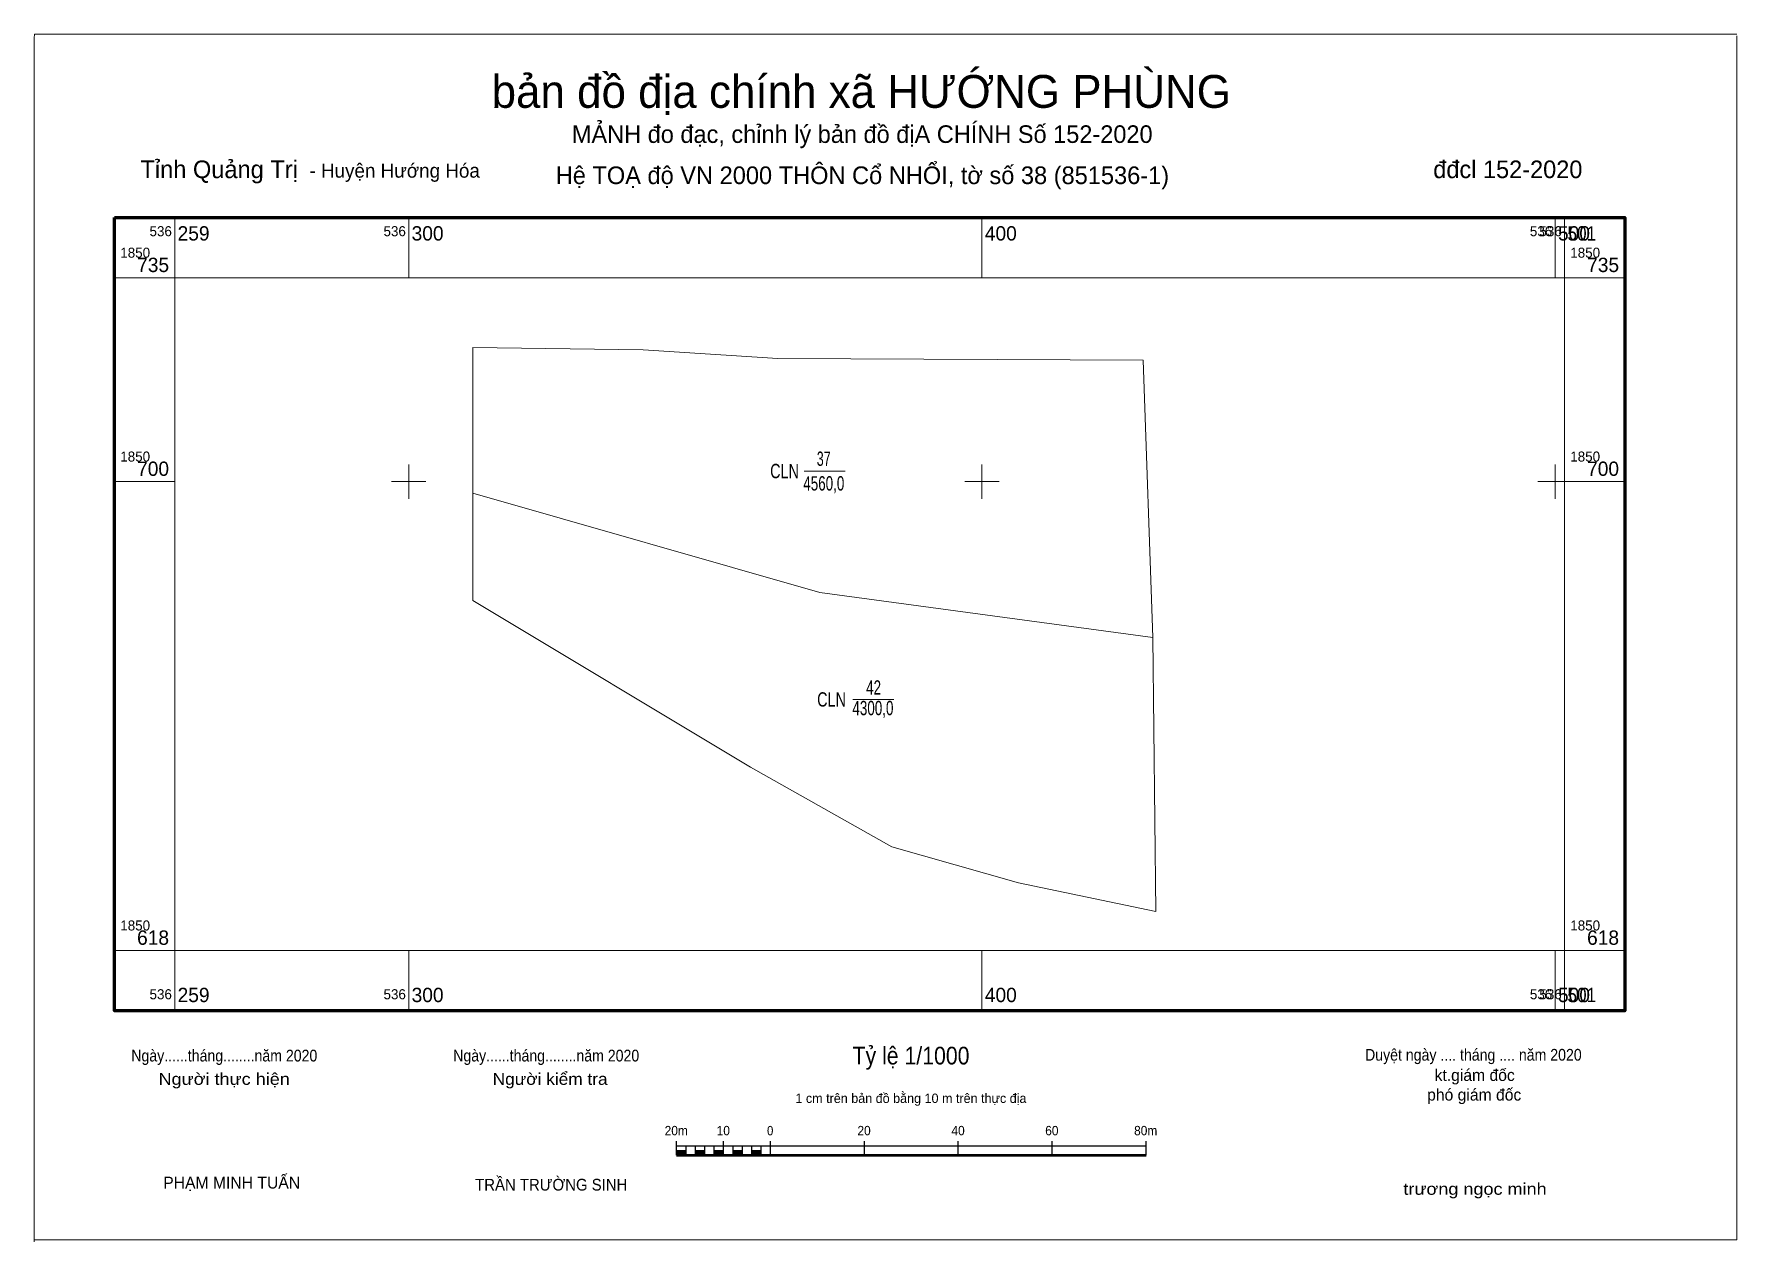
# Model space of a CAD drawing. Header units: metres. Extents: x 536235 to 536532, y 1850567 to 1850778.
import ezdxf
from ezdxf.enums import TextEntityAlignment as Align

# ---------------------------------------------------------------- set-up
doc = ezdxf.new("R2010")
doc.units = ezdxf.units.M
doc.header["$LTSCALE"] = 0.82
for name, color, linetype, lineweight in [('10', 7, 'Continuous', 13), ('11', 7, 'Continuous', 13), ('2', 7, 'Continuous', 25), ('6', 7, 'Continuous', 13), ('63', 7, 'Continuous', 13)]:
    doc.layers.add(name, color=color, linetype=linetype, lineweight=lineweight)

msp = doc.modelspace()

# ---------------------------------------------------------------- hatches: boundary and pattern name
at = {"layer": '2'}
for points in [[(536346.74, 1850582.52), (536348.38, 1850582.52), (536348.38, 1850583.34), (536346.74, 1850583.34)], [(536350.02, 1850582.52), (536351.65, 1850582.52), (536351.65, 1850583.34), (536350.02, 1850583.34)], [(536353.29, 1850582.52), (536354.93, 1850582.52), (536354.93, 1850583.34), (536353.29, 1850583.34)], [(536356.57, 1850582.52), (536358.21, 1850582.52), (536358.21, 1850583.34), (536356.57, 1850583.34)], [(536359.84, 1850582.52), (536361.48, 1850582.52), (536361.48, 1850583.34), (536359.84, 1850583.34)]]:
    msp.add_hatch(color=256, dxfattribs=at).paths.add_polyline_path(points)

# ---------------------------------------------------------------- linework, layer by layer
at = {"layer": '10'}
for points in [[(536311.19, 1850698.01), (536311.19, 1850723.39), (536340.89, 1850723), (536364.4, 1850721.48), (536428.14, 1850721.17), (536429.79, 1850672.83)], [(536429.79, 1850672.83), (536430.31, 1850624.99), (536406.39, 1850630), (536384.3, 1850636.28), (536359.61, 1850650.21), (536311.19, 1850679.25), (536311.19, 1850698.01)], [(536311.19, 1850698.01), (536371.74, 1850680.69), (536429.79, 1850672.83)]]:
    msp.add_lwpolyline(points, dxfattribs=at)
at = {"layer": '11'}
for p, q in [((536234.72, 1850778.07), (536531.72, 1850778.07)), ((536531.72, 1850777.76), (536531.72, 1850567.76)), ((536531.72, 1850567.75), (536234.72, 1850567.75))]:
    msp.add_line(p, q, dxfattribs=at)
msp.add_lwpolyline([(536234.63, 1850567.38), (536234.63, 1850777.38), (536234.72, 1850778.07)], dxfattribs=at)
at = {"layer": '2'}
for p, q in [((536346.74, 1850582.52), (536346.74, 1850584.97)), ((536346.74, 1850584.16), (536428.64, 1850584.16)), ((536348.38, 1850582.52), (536348.38, 1850584.16)), ((536350.02, 1850582.52), (536350.02, 1850584.16)), ((536351.65, 1850582.52), (536351.65, 1850584.16)), ((536353.29, 1850582.52), (536353.29, 1850584.16)), ((536354.93, 1850582.52), (536354.93, 1850584.97)), ((536356.57, 1850582.52), (536356.57, 1850584.16)), ((536358.21, 1850582.52), (536358.21, 1850584.16)), ((536359.84, 1850582.52), (536359.84, 1850584.16)), ((536361.48, 1850582.52), (536361.48, 1850584.16)), ((536363.12, 1850582.52), (536363.12, 1850584.97)), ((536379.5, 1850582.52), (536379.5, 1850584.97)), ((536395.88, 1850582.52), (536395.88, 1850584.97)), ((536412.26, 1850582.52), (536412.26, 1850584.97)), ((536428.64, 1850582.52), (536428.64, 1850584.97))]:
    msp.add_line(p, q, dxfattribs=at)
at = {"layer": '2', "lineweight": 53}
msp.add_line((536346.74, 1850582.52), (536428.64, 1850582.52), dxfattribs=at)
at = {"layer": '2', "lineweight": 13}
for points in [[(536346.74, 1850582.52), (536348.38, 1850582.52), (536348.38, 1850583.34), (536346.74, 1850583.34)], [(536350.02, 1850582.52), (536351.65, 1850582.52), (536351.65, 1850583.34), (536350.02, 1850583.34)], [(536353.29, 1850582.52), (536354.93, 1850582.52), (536354.93, 1850583.34), (536353.29, 1850583.34)], [(536356.57, 1850582.52), (536358.21, 1850582.52), (536358.21, 1850583.34), (536356.57, 1850583.34)], [(536359.84, 1850582.52), (536361.48, 1850582.52), (536361.48, 1850583.34), (536359.84, 1850583.34)]]:
    msp.add_lwpolyline(points, close=True, dxfattribs=at)
at = {"layer": '6'}
for p, q in [((536368.98, 1850701.85), (536376.16, 1850701.85)), ((536377.47, 1850662.01), (536384.63, 1850662.01))]:
    msp.add_line(p, q, dxfattribs=at)
at = {"layer": '63'}
for p, q in [((536259.17, 1850735.56), (536259.17, 1850746.06)), ((536300, 1850735.56), (536300, 1850746.06)), ((536400, 1850735.56), (536400, 1850746.06)), ((536500, 1850735.56), (536500, 1850746.06)), ((536501.64, 1850735.56), (536501.64, 1850746.06)), ((536259.17, 1850735.56), (536248.67, 1850735.56)), ((536501.64, 1850735.56), (536512.14, 1850735.56)), ((536300, 1850697), (536300, 1850703)), ((536400, 1850697), (536400, 1850703)), ((536500, 1850697), (536500, 1850703)), ((536259.17, 1850700), (536248.67, 1850700)), ((536297, 1850700), (536303, 1850700)), ((536397, 1850700), (536403, 1850700)), ((536497, 1850700), (536503, 1850700)), ((536501.64, 1850700), (536512.14, 1850700)), ((536259.17, 1850618.21), (536248.67, 1850618.21)), ((536259.17, 1850618.21), (536259.17, 1850607.71)), ((536300, 1850618.21), (536300, 1850607.71)), ((536400, 1850618.21), (536400, 1850607.71)), ((536500, 1850618.21), (536500, 1850607.71)), ((536501.64, 1850618.21), (536501.64, 1850607.71)), ((536501.64, 1850618.21), (536512.14, 1850618.21))]:
    msp.add_line(p, q, dxfattribs=at)
at = {"layer": '63', "lineweight": 70}
msp.add_lwpolyline([(536248.67, 1850746.06), (536512.14, 1850746.06), (536512.14, 1850607.71), (536248.67, 1850607.71)], close=True, dxfattribs=at)
at = {"layer": '63'}
msp.add_lwpolyline([(536259.17, 1850735.56), (536501.64, 1850735.56), (536501.64, 1850618.21), (536259.17, 1850618.21)], close=True, dxfattribs=at)

# ---------------------------------------------------------------- texts
at = {"layer": '2'}
for s, height, p in [('bản đồ địa chính xã HƯỚNG PHÙNG', 5.731, (536378.945, 1850765.2)), ('MẢNH đo đạc, chỉnh lý bản đồ địA CHÍNH Số 152-2020', 3.07, (536379.115, 1850759.08)), ('Hệ TOẠ độ VN 2000 THÔN Cổ NHỔI, tờ số 38 (851536-1)', 3.078, (536379.15, 1850751.9)), ('kt.giám đốc', 2.047, (536485.965, 1850595.46)), ('1 cm trên bản đồ bằng 10 m trên thực địa', 1.638, (536387.615, 1850591.62)), ('phó giám đốc', 2.047, (536485.885, 1850592.04)), ('PHẠM MINH TUẤN', 2.047, (536269.11, 1850576.7))]:
    msp.add_text(s, height=height, dxfattribs=at).set_placement(p, align=Align.CENTER)
for s, height, p in [('Tỉnh Quảng Trị ', 3.078, (536253.2, 1850752.94)), ('- Huyện Hướng Hóa', 2.456, (536282.68, 1850753.02))]:
    msp.add_text(s, height=height, dxfattribs=at).set_placement(p)
msp.add_text(' đđcl 152-2020', height=3.07, dxfattribs=at).set_placement((536504.76, 1850752.94), align=Align.RIGHT)
for s, height, width, p in [('Ngày......tháng........năm 2020', 2.047, 0.9, (536267.82, 1850598.86)), ('Ngày......tháng........năm 2020', 2.047, 0.9, (536323.98, 1850598.86)), ('Tỷ lệ 1/1000', 3.079, 0.9, (536387.63, 1850598.34)), ('Duyệt ngày .... tháng .... năm 2020', 2.047, 0.9, (536485.735, 1850599)), ('Người thực hiện', 2.047, 1.15, (536267.8, 1850594.78)), ('Người kiểm tra', 2.047, 1.1, (536324.665, 1850594.78)), ('20m', 1.638, 0.95, (536346.67, 1850585.98)), ('10', 1.638, 0.95, (536354.875, 1850585.98)), ('0', 1.638, 0.9, (536363.055, 1850585.98)), ('20', 1.638, 0.95, (536379.435, 1850585.98)), ('40', 1.638, 0.95, (536395.835, 1850585.98)), ('60', 1.638, 0.95, (536412.195, 1850585.98)), ('80m', 1.638, 0.95, (536428.57, 1850585.98)), ('TRẦN TRƯỜNG SINH', 2.047, 0.95, (536324.86, 1850576.34)), ('trương ngọc minh', 2.047, 1.15, (536486.025, 1850575.6))]:
    msp.add_text(s, height=height, dxfattribs=dict(at, width=width)).set_placement(p, align=Align.CENTER)
at = {"layer": '6'}
for s, width, p in [('37', 0.65, (536372.395, 1850702.75)), ('4560,0', 0.7, (536372.41, 1850698.45)), ('42', 0.7, (536381.1, 1850662.84)), ('4300,0', 0.7, (536380.98, 1850659.26))]:
    msp.add_text(s, height=2.5, dxfattribs=dict(at, width=width)).set_placement(p, align=Align.CENTER)
at = {"layer": '6', "width": 0.75}
for p in [(536368.07, 1850700.6), (536376.27, 1850660.76)]:
    msp.add_text('CLN', height=2.5, dxfattribs=at).set_placement(p, align=Align.RIGHT)
at = {"layer": '63'}
for s, height, p in [('536', 1.75, (536258.68, 1850742.81)), ('536', 1.75, (536299.5, 1850742.81)), ('536', 1.75, (536499.5, 1850742.81)), ('536', 1.75, (536501.16, 1850742.81)), ('735', 2.5, (536258.19, 1850736.56)), ('735', 2.5, (536511.16, 1850736.56)), ('700', 2.5, (536258.18, 1850701)), ('700', 2.5, (536511.15, 1850701)), ('618', 2.5, (536258.18, 1850619.21)), ('618', 2.5, (536511.15, 1850619.21)), ('536', 1.75, (536258.68, 1850609.71)), ('536', 1.75, (536299.5, 1850609.71)), ('536', 1.75, (536499.5, 1850609.71)), ('536', 1.75, (536501.16, 1850609.71))]:
    msp.add_text(s, height=height, dxfattribs=at).set_placement(p, align=Align.RIGHT)
for s, height, p in [('259', 2.5, (536259.67, 1850742.06)), ('300', 2.5, (536300.5, 1850742.06)), ('400', 2.5, (536400.5, 1850742.06)), ('500', 2.5, (536500.5, 1850742.06)), ('1850', 1.75, (536249.67, 1850739.06)), ('1850', 1.75, (536502.64, 1850739.06)), ('1850', 1.75, (536249.67, 1850703.5)), ('1850', 1.75, (536502.64, 1850703.5)), ('1850', 1.75, (536249.67, 1850621.71)), ('1850', 1.75, (536502.64, 1850621.71)), ('259', 2.5, (536259.67, 1850609.21)), ('300', 2.5, (536300.5, 1850609.21)), ('400', 2.5, (536400.5, 1850609.21)), ('500', 2.5, (536500.5, 1850609.21))]:
    msp.add_text(s, height=height, dxfattribs=at).set_placement(p)
at = {"layer": '63', "width": 0.9}
for p in [(536502.14, 1850742.06), (536502.14, 1850609.21)]:
    msp.add_text('501', height=2.5, dxfattribs=at).set_placement(p)

doc.saveas('drawing.dxf')
